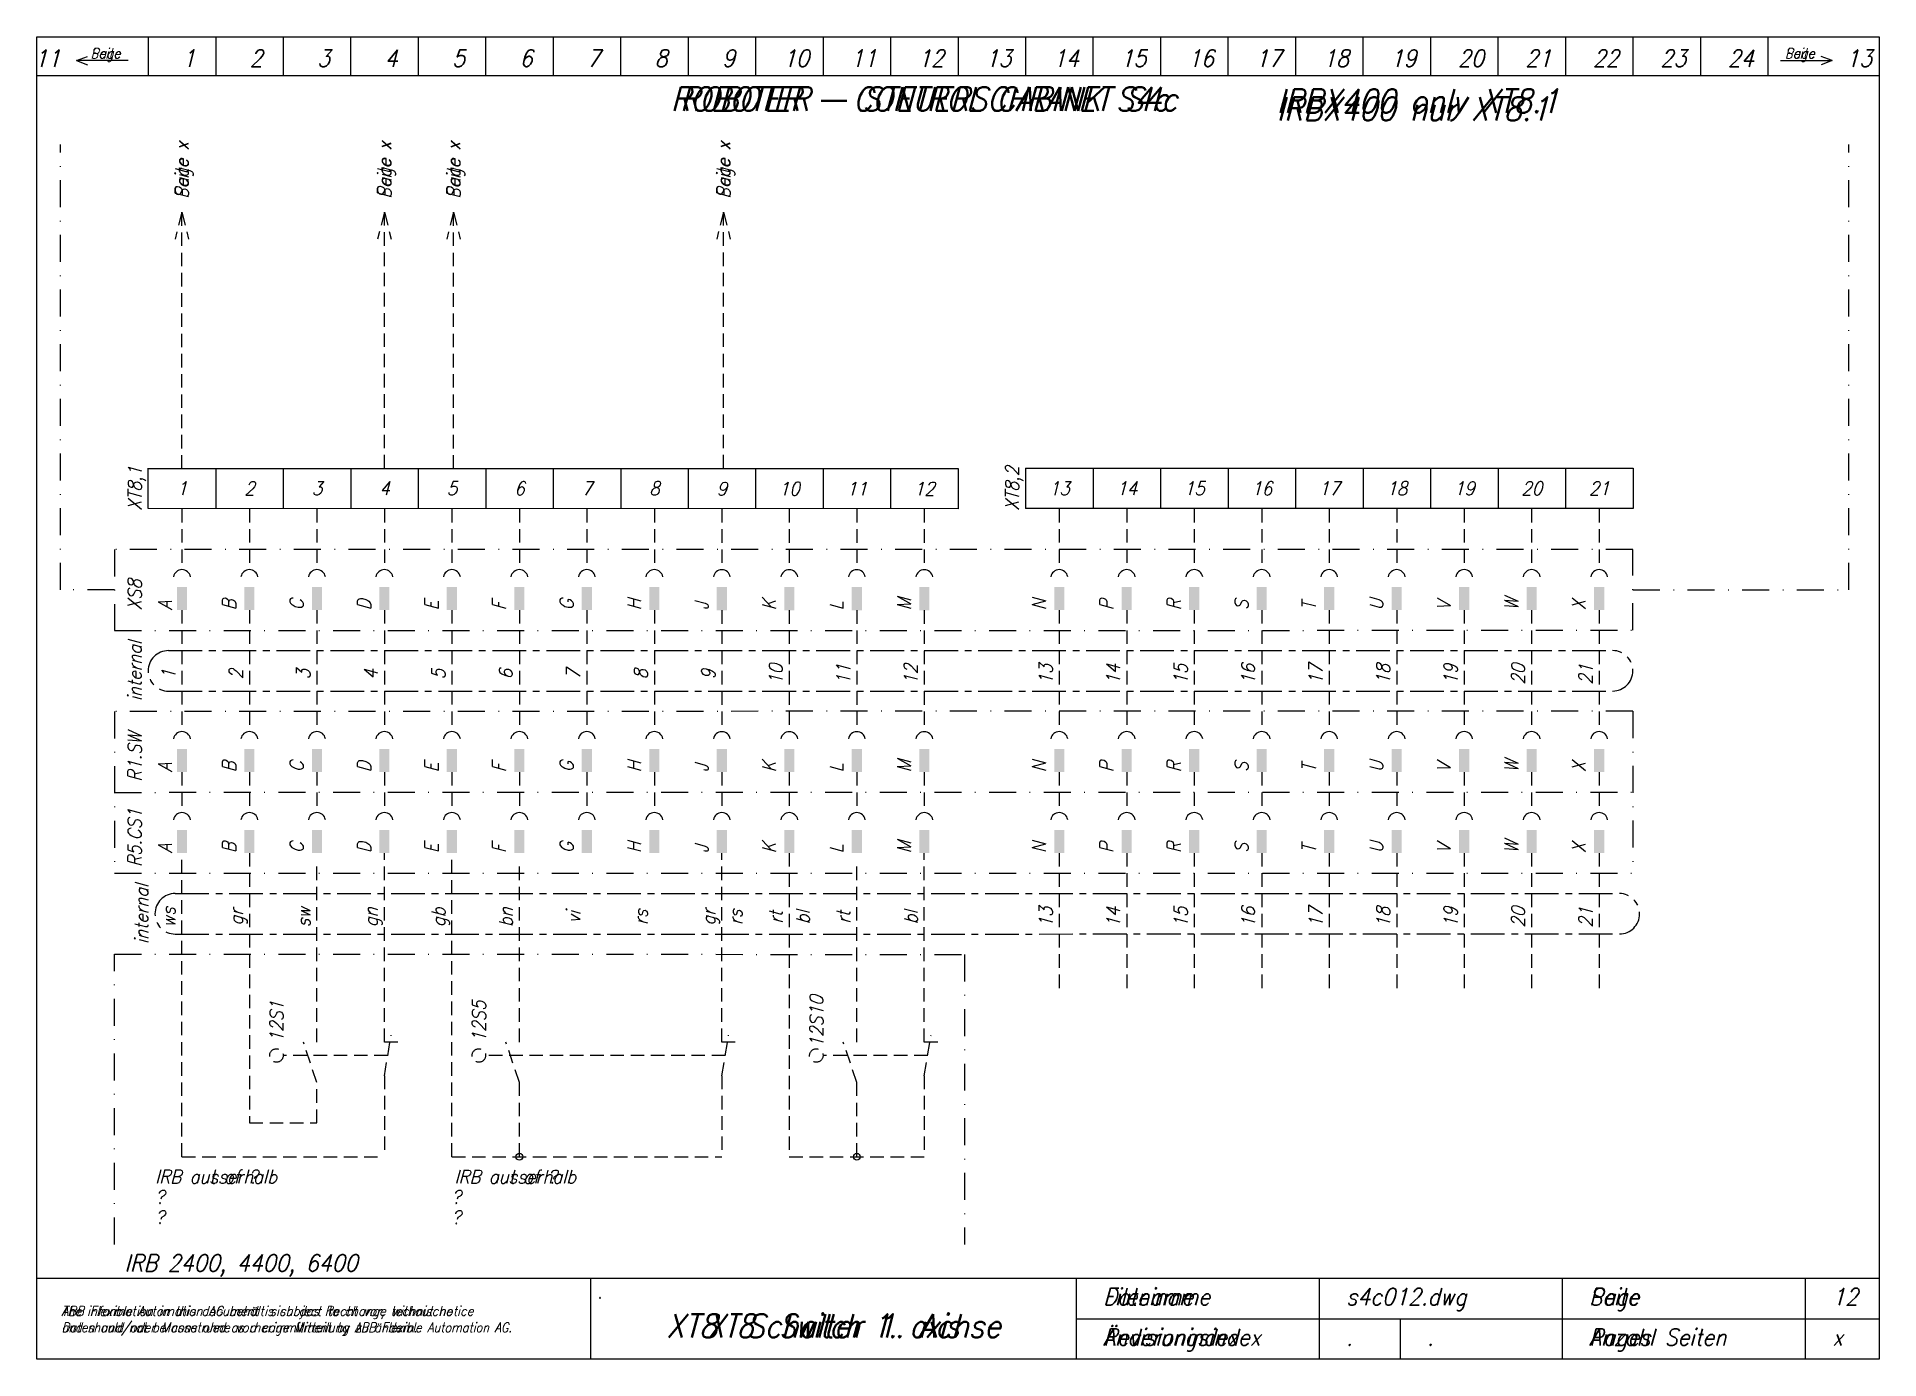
# Model space of a CAD drawing. Extents: x 0 to 273, y 0 to 196.
import ezdxf
from ezdxf.enums import TextEntityAlignment as Align

# ---------------------------------------------------------------- set-up
doc = ezdxf.new("R2010")
doc.units = 0
doc.header["$LTSCALE"] = 8
for name, pattern in [('CENTER', [2, 1.25, -0.25, 0.25, -0.25]), ('DASHDOT', [1, 0.5, -0.25, 0, -0.25]), ('HIDDEN', [0.375, 0.25, -0.125])]:
    doc.linetypes.add(name, pattern=pattern)
for name, color, linetype in [('EL05', 3, 'CONTINUOUS'), ('EL07', 4, 'CONTINUOUS'), ('ELCENTER', 2, 'CENTER'), ('ELHIDDEN', 1, 'HIDDEN'), ('FORM07', 4, 'CONTINUOUS'), ('KOPF03', 2, 'CONTINUOUS'), ('KOPF05', 3, 'CONTINUOUS'), ('KOPF07', 4, 'CONTINUOUS'), ('TEXT_ALLGEMEIN', 2, 'CONTINUOUS'), ('TEXT_DEUTSCH', 2, 'CONTINUOUS'), ('TEXT_ENGLISCH', 2, 'CONTINUOUS'), ('TEXT_FRANZOESISCH', 2, 'CONTINUOUS'), ('TEXT_SCHEMA', 2, 'CONTINUOUS'), ('UMRISSE', 2, 'DASHDOT')]:
    doc.layers.add(name, color=color, linetype=linetype)
doc.styles.add('VSM_13', font='simplex3.shx', dxfattribs={"width": 0.9, "oblique": 15})

msp = doc.modelspace()

# ---------------------------------------------------------------- linework, layer by layer
at = {"layer": 'EL05'}
for centre in [(71.5, 30), (121.5, 30)]:
    msp.add_circle(centre, 0.5, dxfattribs=at)
for centre in [(21.5, 115.73), (31.5, 115.73), (41.5, 115.73), (51.5, 115.73), (61.5, 115.73), (71.5, 115.73), (81.5, 115.73), (91.5, 115.73), (101.5, 115.72), (111.5, 115.72), (121.5, 115.72), (131.5, 115.72), (151.5, 115.73), (161.5, 115.73), (171.5, 115.73), (181.5, 115.73), (191.5, 115.73), (201.5, 115.73), (211.5, 115.73), (221.5, 115.73), (231.5, 115.73), (21.5, 91.73), (31.5, 91.73), (41.5, 91.73), (51.5, 91.73), (61.5, 91.73), (71.5, 91.73), (81.5, 91.73), (91.5, 91.73), (101.5, 91.72), (111.5, 91.72), (121.5, 91.72), (131.5, 91.72), (151.5, 91.73), (161.5, 91.73), (171.5, 91.73), (181.5, 91.73), (191.5, 91.73), (201.5, 91.73), (211.5, 91.73), (221.5, 91.73), (231.5, 91.73), (21.5, 79.73), (31.5, 79.73), (41.5, 79.73), (51.5, 79.73), (61.5, 79.73), (71.5, 79.73), (81.5, 79.73), (91.5, 79.73), (101.5, 79.72), (111.5, 79.72), (121.5, 79.72), (131.5, 79.72), (151.5, 79.73), (161.5, 79.73), (171.5, 79.73), (181.5, 79.73), (191.5, 79.73), (201.5, 79.73), (211.5, 79.73), (221.5, 79.73), (231.5, 79.73)]:
    msp.add_arc(centre, 1.27, 9.4003, 170.5997, dxfattribs=at)
for points in [[(20.75, 111), (20.75, 114.44), (22.25, 111), (22.25, 114.44)], [(30.75, 111), (30.75, 114.44), (32.25, 111), (32.25, 114.44)], [(40.75, 111), (40.75, 114.44), (42.25, 111), (42.25, 114.44)], [(50.75, 111), (50.75, 114.44), (52.25, 111), (52.25, 114.44)], [(60.75, 111), (60.75, 114.44), (62.25, 111), (62.25, 114.44)], [(70.75, 111), (70.75, 114.44), (72.25, 111), (72.25, 114.44)], [(80.75, 111), (80.75, 114.44), (82.25, 111), (82.25, 114.44)], [(90.75, 111), (90.75, 114.44), (92.25, 111), (92.25, 114.44)], [(100.75, 110.99), (100.75, 114.43), (102.25, 110.99), (102.25, 114.43)], [(110.75, 110.99), (110.75, 114.43), (112.25, 110.99), (112.25, 114.43)], [(120.75, 110.99), (120.75, 114.43), (122.25, 110.99), (122.25, 114.43)], [(130.75, 110.99), (130.75, 114.43), (132.25, 110.99), (132.25, 114.43)], [(150.75, 111), (150.75, 114.44), (152.25, 111), (152.25, 114.44)], [(160.75, 111), (160.75, 114.44), (162.25, 111), (162.25, 114.44)], [(170.75, 111), (170.75, 114.44), (172.25, 111), (172.25, 114.44)], [(180.75, 111), (180.75, 114.44), (182.25, 111), (182.25, 114.44)], [(190.75, 111), (190.75, 114.44), (192.25, 111), (192.25, 114.44)], [(200.75, 111), (200.75, 114.44), (202.25, 111), (202.25, 114.44)], [(210.75, 111), (210.75, 114.44), (212.25, 111), (212.25, 114.44)], [(220.75, 111), (220.75, 114.44), (222.25, 111), (222.25, 114.44)], [(230.75, 111), (230.75, 114.44), (232.25, 111), (232.25, 114.44)], [(20.75, 87), (20.75, 90.44), (22.25, 87), (22.25, 90.44)], [(30.75, 87), (30.75, 90.44), (32.25, 87), (32.25, 90.44)], [(40.75, 87), (40.75, 90.44), (42.25, 87), (42.25, 90.44)], [(50.75, 87), (50.75, 90.44), (52.25, 87), (52.25, 90.44)], [(60.75, 87), (60.75, 90.44), (62.25, 87), (62.25, 90.44)], [(70.75, 87), (70.75, 90.44), (72.25, 87), (72.25, 90.44)], [(80.75, 87), (80.75, 90.44), (82.25, 87), (82.25, 90.44)], [(90.75, 87), (90.75, 90.44), (92.25, 87), (92.25, 90.44)], [(100.75, 86.99), (100.75, 90.43), (102.25, 86.99), (102.25, 90.43)], [(110.75, 86.99), (110.75, 90.43), (112.25, 86.99), (112.25, 90.43)], [(120.75, 86.99), (120.75, 90.43), (122.25, 86.99), (122.25, 90.43)], [(130.75, 86.99), (130.75, 90.43), (132.25, 86.99), (132.25, 90.43)], [(150.75, 87), (150.75, 90.44), (152.25, 87), (152.25, 90.44)], [(160.75, 87), (160.75, 90.44), (162.25, 87), (162.25, 90.44)], [(170.75, 87), (170.75, 90.44), (172.25, 87), (172.25, 90.44)], [(180.75, 87), (180.75, 90.44), (182.25, 87), (182.25, 90.44)], [(190.75, 87), (190.75, 90.44), (192.25, 87), (192.25, 90.44)], [(200.75, 87), (200.75, 90.44), (202.25, 87), (202.25, 90.44)], [(210.75, 87), (210.75, 90.44), (212.25, 87), (212.25, 90.44)], [(220.75, 87), (220.75, 90.44), (222.25, 87), (222.25, 90.44)], [(230.75, 87), (230.75, 90.44), (232.25, 87), (232.25, 90.44)], [(20.75, 75), (20.75, 78.44), (22.25, 75), (22.25, 78.44)], [(30.75, 75), (30.75, 78.44), (32.25, 75), (32.25, 78.44)], [(40.75, 75), (40.75, 78.44), (42.25, 75), (42.25, 78.44)], [(50.75, 75), (50.75, 78.44), (52.25, 75), (52.25, 78.44)], [(60.75, 75), (60.75, 78.44), (62.25, 75), (62.25, 78.44)], [(70.75, 75), (70.75, 78.44), (72.25, 75), (72.25, 78.44)], [(80.75, 75), (80.75, 78.44), (82.25, 75), (82.25, 78.44)], [(90.75, 75), (90.75, 78.44), (92.25, 75), (92.25, 78.44)], [(100.75, 74.99), (100.75, 78.43), (102.25, 74.99), (102.25, 78.43)], [(110.75, 74.99), (110.75, 78.43), (112.25, 74.99), (112.25, 78.43)], [(120.75, 74.99), (120.75, 78.43), (122.25, 74.99), (122.25, 78.43)], [(130.75, 74.99), (130.75, 78.43), (132.25, 74.99), (132.25, 78.43)], [(150.75, 75), (150.75, 78.44), (152.25, 75), (152.25, 78.44)], [(160.75, 75), (160.75, 78.44), (162.25, 75), (162.25, 78.44)], [(170.75, 75), (170.75, 78.44), (172.25, 75), (172.25, 78.44)], [(180.75, 75), (180.75, 78.44), (182.25, 75), (182.25, 78.44)], [(190.75, 75), (190.75, 78.44), (192.25, 75), (192.25, 78.44)], [(200.75, 75), (200.75, 78.44), (202.25, 75), (202.25, 78.44)], [(210.75, 75), (210.75, 78.44), (212.25, 75), (212.25, 78.44)], [(220.75, 75), (220.75, 78.44), (222.25, 75), (222.25, 78.44)], [(230.75, 75), (230.75, 78.44), (232.25, 75), (232.25, 78.44)]]:
    msp.add_solid(points, dxfattribs=at)
at = {"layer": 'EL07'}
for p, q in [((16.5, 132.01), (136.5, 131.99)), ((16.52, 126.04), (16.52, 132.04)), ((26.52, 132.04), (26.52, 126.04)), ((36.52, 132.04), (36.52, 126.04)), ((46.52, 132.04), (46.52, 126.04)), ((56.52, 132.04), (56.52, 126.04)), ((66.52, 132.04), (66.52, 126.04)), ((76.52, 132.04), (76.52, 126.04)), ((86.52, 132.04), (86.52, 126.04)), ((96.52, 132.03), (96.52, 126.03)), ((106.5, 131.99), (106.5, 125.99)), ((116.5, 131.99), (116.5, 125.99)), ((126.5, 131.99), (126.5, 125.99)), ((136.5, 131.99), (136.5, 126.02)), ((146.52, 132.04), (236.52, 132.04)), ((146.52, 132.04), (146.52, 126.04)), ((156.52, 132.04), (156.52, 126.04)), ((166.52, 132.04), (166.52, 126.04)), ((176.52, 132.04), (176.52, 126.04)), ((186.52, 132.04), (186.52, 126.04)), ((196.52, 132.04), (196.52, 126.04)), ((206.52, 132.04), (206.52, 126.04)), ((216.52, 132.04), (216.52, 126.04)), ((226.52, 132.04), (226.52, 126.04)), ((236.52, 132.04), (236.52, 126.04)), ((136.5, 126.02), (16.52, 126.04)), ((236.52, 126.04), (146.52, 126.04))]:
    msp.add_line(p, q, dxfattribs=at)
at = {"layer": 'ELCENTER', "ltscale": 0.5}
for p, q in [((19.5, 105), (233.5, 105.01)), ((19.5, 99), (233.5, 99.01)), ((20.5, 69), (234.5, 69.01)), ((20.5, 63), (234.5, 63.01))]:
    msp.add_line(p, q, dxfattribs=at)
for centre, start, end in [((19.5, 102), 90, 270), ((233.5, 102.01), 270, 90), ((20.5, 66), 90, 270), ((234.5, 66.01), 270, 90)]:
    msp.add_arc(centre, 3, start, end, dxfattribs=at)
at = {"layer": 'ELHIDDEN'}
for p, q in [((21.48, 169.97), (20.48, 165.97)), ((21.48, 131.97), (21.48, 169.97)), ((21.48, 169.97), (22.48, 165.97)), ((51.5, 170), (50.5, 166)), ((51.5, 132), (51.5, 170)), ((51.5, 170), (52.5, 166)), ((61.75, 169.97), (60.75, 165.97)), ((61.75, 131.97), (61.75, 169.97)), ((61.75, 169.97), (62.75, 165.97)), ((101.75, 170), (100.75, 166)), ((101.75, 132), (101.75, 170)), ((101.75, 170), (102.75, 166)), ((21.5, 126), (21.5, 117)), ((31.5, 126), (31.5, 117)), ((41.5, 126), (41.5, 117)), ((51.5, 126), (51.5, 117)), ((61.5, 126), (61.5, 117)), ((71.5, 126), (71.5, 117)), ((81.5, 126), (81.5, 117)), ((91.5, 126), (91.5, 117)), ((101.5, 125.99), (101.5, 116.99)), ((111.5, 125.99), (111.5, 116.99)), ((121.5, 125.99), (121.5, 116.99)), ((131.5, 125.99), (131.5, 116.99)), ((151.5, 126), (151.5, 117)), ((161.5, 126), (161.5, 117)), ((171.5, 126), (171.5, 117)), ((181.5, 126), (181.5, 117)), ((191.5, 126), (191.5, 117)), ((201.5, 126), (201.5, 117)), ((211.5, 126), (211.5, 117)), ((221.5, 126), (221.5, 117)), ((231.5, 126), (231.5, 117)), ((21.5, 111), (21.5, 93)), ((31.5, 111), (31.5, 93)), ((41.5, 111), (41.5, 93)), ((51.5, 111), (51.5, 93)), ((61.5, 111), (61.5, 93)), ((71.5, 111), (71.5, 93)), ((81.5, 111), (81.5, 93)), ((91.5, 111), (91.5, 93)), ((101.5, 110.99), (101.5, 92.99)), ((111.5, 110.99), (111.5, 92.99)), ((121.5, 110.99), (121.5, 92.99)), ((131.5, 110.99), (131.5, 92.99)), ((151.5, 111), (151.5, 93)), ((161.5, 111), (161.5, 93)), ((171.5, 111), (171.5, 93)), ((181.5, 111), (181.5, 93)), ((191.5, 111), (191.5, 93)), ((201.5, 111), (201.5, 93)), ((211.5, 111), (211.5, 93)), ((221.5, 111), (221.5, 93)), ((231.5, 111), (231.5, 93)), ((151.5, 87), (151.5, 81)), ((161.5, 87), (161.5, 81)), ((171.5, 87), (171.5, 81)), ((181.5, 87), (181.5, 81)), ((191.5, 87), (191.5, 81)), ((201.5, 87), (201.5, 81)), ((211.5, 87), (211.5, 81)), ((221.5, 87), (221.5, 81)), ((231.5, 87), (231.5, 81)), ((21.5, 30), (21.5, 75)), ((31.5, 75), (31.5, 35)), ((41.5, 47), (41.5, 74)), ((51.5, 47), (51.5, 75)), ((61.5, 30), (61.5, 75)), ((71.5, 47), (71.5, 74)), ((101.5, 47), (101.5, 75)), ((111.5, 75), (111.5, 30)), ((121.5, 47), (121.5, 74)), ((131.5, 47), (131.5, 75)), ((151.5, 75), (151.5, 54)), ((161.5, 75), (161.5, 54)), ((171.5, 75), (171.5, 54)), ((181.5, 75), (181.5, 54)), ((191.5, 75), (191.5, 54)), ((201.5, 75), (201.5, 54)), ((211.5, 75), (211.5, 54)), ((221.5, 75), (221.5, 54)), ((231.5, 75), (231.5, 54)), ((41.5, 41), (39.5, 47)), ((51.5, 42), (52.5, 48)), ((53.5, 47), (51.5, 47)), ((71.5, 41), (69.5, 47)), ((101.5, 42), (102.5, 48)), ((103.5, 47), (101.5, 47)), ((121.5, 41), (119.5, 47)), ((131.5, 42), (132.5, 48)), ((133.5, 47), (131.5, 47)), ((52, 45), (36.5, 45)), ((102, 45), (66.5, 45)), ((132, 45), (116.5, 45)), ((41.5, 35), (41.5, 41)), ((51.5, 42), (51.5, 30)), ((71.5, 30), (71.5, 41)), ((101.5, 42), (101.5, 30)), ((121.5, 30), (121.5, 41)), ((131.5, 42), (131.5, 30)), ((31.5, 35), (41.5, 35)), ((21.5, 30), (51.5, 30)), ((61.5, 30), (101.5, 30)), ((111.5, 30), (131.5, 30))]:
    msp.add_line(p, q, dxfattribs=at)
at = {"layer": 'ELHIDDEN', "linetype": 'HIDDEN'}
for p, q in [((21.5, 87), (21.5, 81)), ((31.5, 87), (31.5, 81)), ((41.5, 87), (41.5, 81)), ((51.5, 87), (51.5, 81)), ((61.5, 87), (61.5, 81)), ((71.5, 87), (71.5, 81)), ((81.5, 87), (81.5, 81)), ((91.5, 87), (91.5, 81)), ((101.5, 86.99), (101.5, 80.99)), ((111.5, 86.99), (111.5, 80.99)), ((121.5, 86.99), (121.5, 80.99)), ((131.5, 86.99), (131.5, 80.99))]:
    msp.add_line(p, q, dxfattribs=at)
at = {"layer": 'ELHIDDEN'}
for centre in [(35.5, 45), (65.5, 45), (115.5, 45)]:
    msp.add_circle(centre, 1, dxfattribs=at)
at = {"layer": 'FORM07'}
for p, q in [((0, 0), (0, 195.96)), ((0, 195.96), (272.99, 195.96)), ((16.5, 195.96), (16.5, 190.24)), ((26.5, 195.96), (26.5, 190.24)), ((36.5, 195.96), (36.5, 190.24)), ((46.5, 195.96), (46.5, 190.24)), ((56.5, 195.96), (56.5, 190.24)), ((66.5, 195.96), (66.5, 190.24)), ((76.5, 195.96), (76.5, 190.24)), ((86.5, 195.96), (86.5, 190.24)), ((96.5, 195.96), (96.5, 190.24)), ((106.5, 195.96), (106.5, 190.24)), ((116.5, 195.96), (116.5, 190.24)), ((126.5, 195.96), (126.5, 190.24)), ((136.5, 195.96), (136.5, 190.24)), ((146.5, 195.96), (146.5, 190.24)), ((156.5, 195.96), (156.5, 190.24)), ((166.5, 195.96), (166.5, 190.24)), ((176.5, 195.96), (176.5, 190.24)), ((186.5, 195.96), (186.5, 190.24)), ((196.5, 195.96), (196.5, 190.24)), ((206.5, 195.96), (206.5, 190.24)), ((216.5, 195.96), (216.5, 190.24)), ((226.5, 195.96), (226.5, 190.24)), ((236.5, 195.96), (236.5, 190.24)), ((246.5, 195.96), (246.5, 190.24)), ((256.5, 195.96), (256.5, 190.24)), ((272.99, 195.96), (272.99, 0)), ((0, 190.24), (272.99, 190.24)), ((272.99, 0), (0, 0))]:
    msp.add_line(p, q, dxfattribs=at)
at = {"layer": 'KOPF03'}
for p, q in [((5.9, 192.43), (7.49, 193.04)), ((13.54, 192.43), (5.9, 192.43)), ((5.9, 192.43), (7.49, 191.83)), ((258.37, 192.43), (266.01, 192.43)), ((266.01, 192.43), (264.42, 193.04)), ((266.01, 192.43), (264.42, 191.83))]:
    msp.add_line(p, q, dxfattribs=at)
at = {"layer": 'KOPF05'}
for p, q in [((82.02, 12), (82.02, 0)), ((154.02, 12), (154.02, 0)), ((190.02, 12), (190.02, 0)), ((226.02, 12), (226.02, 0)), ((262.02, 12), (262.02, 0)), ((154.02, 6), (272.99, 6)), ((202.02, 6), (202.02, 0))]:
    msp.add_line(p, q, dxfattribs=at)
at = {"layer": 'KOPF07'}
msp.add_line((0, 12), (272.99, 12), dxfattribs=at)
at = {"layer": 'UMRISSE'}
for p, q in [((3.5, 114), (3.5, 180)), ((268.5, 114), (268.5, 180)), ((11.5, 114), (3.5, 114)), ((236.5, 114.01), (268.5, 114)), ((236.5, 96.01), (236.5, 72.01)), ((11.5, 84), (236.5, 84.01)), ((11.5, 60), (137.48, 59.99)), ((11.5, 17), (11.5, 60)), ((137.48, 59.99), (137.48, 16.99))]:
    msp.add_line(p, q, dxfattribs=at)
msp.add_lwpolyline([(11.5, 120), (11.5, 108), (236.5, 108.01), (236.5, 120.01)], close=True, dxfattribs=at)
for points in [[(236.5, 96.01), (11.5, 96)], [(11.5, 96), (11.5, 72), (236.5, 72.01)]]:
    msp.add_lwpolyline(points, dxfattribs=at)

# ---------------------------------------------------------------- texts
at = {"layer": 'KOPF05', "style": 'VSM_13', "oblique": 15, "width": 0.9}
for s, p in [('IRB 2400, 4400, 6400', (13.02, 13)), ('s4c012.dwg', (194.02, 8)), ('12', (266.02, 8)), ('x', (266.02, 2)), ('.', (194.02, 2)), ('.', (206.02, 2))]:
    msp.add_text(s, height=2.5, dxfattribs=at).set_placement(p)
at = {"layer": 'TEXT_ALLGEMEIN', "style": 'VSM_13', "oblique": 15, "width": 0.9}
for s, p in [('11', (1.57, 191.54)), ('1', (22.5, 191.54)), ('2', (32.5, 191.54)), ('3', (42.5, 191.54)), ('4', (52.5, 191.54)), ('5', (62.5, 191.54)), ('6', (72.5, 191.54)), ('7', (82.5, 191.54)), ('8', (92.5, 191.54)), ('9', (102.5, 191.54)), ('10', (112.5, 191.54)), ('11', (122.5, 191.54)), ('12', (132.5, 191.54)), ('13', (142.5, 191.54)), ('14', (152.5, 191.54)), ('15', (162.5, 191.54)), ('16', (172.5, 191.54)), ('17', (182.5, 191.54)), ('18', (192.5, 191.54)), ('19', (202.5, 191.54)), ('20', (212.5, 191.54)), ('21', (222.5, 191.54)), ('22', (232.5, 191.54)), ('23', (242.5, 191.54)), ('24', (252.5, 191.54)), ('13', (270.02, 191.54))]:
    msp.add_text(s, height=2.5, dxfattribs=at).set_placement(p, align=Align.CENTER)
msp.add_text('.', height=2, dxfattribs=at).set_placement((83.02, 9))
at = {"layer": 'TEXT_DEUTSCH', "style": 'VSM_13', "oblique": 15, "width": 0.9}
for s, height, p in [('Seite', 1.5, (7.95, 192.77)), ('Seite', 1.5, (259.01, 192.77)), ('IRB ausserhalb', 2, (17.52, 26.04)), ('IRB ausserhalb', 2, (61.86, 26.03)), ('?', 2, (17.52, 23.04)), ('?', 2, (61.43, 23.03)), ('?', 2, (17.52, 20.04)), ('?', 2, (61.43, 20.03)), ('Dateiname', 2.5, (158.02, 8)), ('Seite', 2.5, (230.02, 8)), ('Änderungsindex', 2.5, (158.02, 2)), ('Anzahl Seiten', 2.5, (230.02, 2))]:
    msp.add_text(s, height=height, dxfattribs=at).set_placement(p)
at = {"layer": 'TEXT_DEUTSCH', "color": 3, "style": 'VSM_13', "oblique": 15, "width": 0.9}
msp.add_text('ROBOTER - STEUERSCHRANK S4c', height=3.5, dxfattribs=at).set_placement((131.5, 185), align=Align.CENTER)
at = {"layer": 'TEXT_DEUTSCH', "style": 'VSM_13', "oblique": 15, "width": 0.9}
for p in [(22.48, 171.97), (52.5, 172), (62.75, 171.97), (102.75, 172)]:
    msp.add_text('Seite x', height=2, rotation=90, dxfattribs=at).set_placement(p)
at = {"layer": 'TEXT_DEUTSCH', "color": 1, "style": 'VSM_13', "oblique": 15, "width": 0.9}
for s, p in [('ABB Flexible Automation AG behält sich das Recht vor, technische', (3.67, 6.43)), ('Daten und/oder Masse ohne vorherige Mitteilung zu ändern.', (3.67, 4))]:
    msp.add_text(s, height=1.42, dxfattribs=at).set_placement(p)
at = {"layer": 'TEXT_DEUTSCH', "color": 4, "style": 'VSM_13', "oblique": 15, "width": 0.9}
msp.add_text('XT8  Schalter 1. Achse', height=3.5, dxfattribs=at).set_placement((118.03, 3.19), align=Align.CENTER)
at = {"layer": 'TEXT_DEUTSCH', "color": 1, "insert": (183.73, 183.54), "char_height": 3.5, "attachment_point": 7, "style": 'VSM_13'}
msp.add_mtext('{IRBX400 nur XT8.1}', dxfattribs=at)
at = {"layer": 'TEXT_ENGLISCH', "style": 'VSM_13', "oblique": 15, "width": 0.9}
for s, height, p in [('Page', 1.5, (7.95, 192.77)), ('Page', 1.5, (259.01, 192.77)), ('IRB out of ?', 2, (17.52, 26.04)), ('IRB out of ?', 2, (61.86, 26.03)), ('?', 2, (17.52, 23.04)), ('?', 2, (61.43, 23.03)), ('Filename', 2.5, (158.02, 8)), ('Page', 2.5, (230.02, 8)), ('Revisionindex', 2.5, (158.02, 2)), ('Pages', 2.5, (230.02, 2))]:
    msp.add_text(s, height=height, dxfattribs=at).set_placement(p)
at = {"layer": 'TEXT_ENGLISCH', "color": 3, "style": 'VSM_13', "oblique": 15, "width": 0.9}
msp.add_text('ROBOTER - CONTROL CABINET S4c', height=3.5, dxfattribs=at).set_placement((131.5, 185), align=Align.CENTER)
at = {"layer": 'TEXT_ENGLISCH', "style": 'VSM_13', "oblique": 15, "width": 0.9}
for p in [(22.48, 171.97), (52.5, 172), (62.75, 171.97), (102.75, 172)]:
    msp.add_text('Page x', height=2, rotation=90, dxfattribs=at).set_placement(p)
at = {"layer": 'TEXT_ENGLISCH', "color": 1, "style": 'VSM_13', "oblique": 15}
for s, width, p in [('and should not be construed as a commitment by ABB Flexible Automation AG.', 0.86, (3.67, 4)), ('The information in this document is subject to change without notice', 0.9, (3.67, 6.43))]:
    msp.add_text(s, height=1.42, dxfattribs=dict(at, width=width)).set_placement(p)
at = {"layer": 'TEXT_ENGLISCH', "color": 4, "style": 'VSM_13', "oblique": 15, "width": 0.8}
msp.add_text('XT8  Switch 1. axis', height=3.5, dxfattribs=at).set_placement((118.03, 3.19), align=Align.CENTER)
at = {"layer": 'TEXT_ENGLISCH', "color": 1, "insert": (183.73, 183.54), "char_height": 3.5, "attachment_point": 7, "style": 'VSM_13'}
msp.add_mtext('{IRBX400 only XT8.1}', dxfattribs=at)
at = {"layer": 'TEXT_FRANZOESISCH', "style": 'VSM_13', "oblique": 15, "width": 0.9}
for s, height, p in [('Seite', 1.5, (7.95, 192.77)), ('Seite', 1.5, (259.01, 192.77)), ('Seite', 2.5, (230.02, 8)), ('Änderungsindex', 2.5, (158.02, 2)), ('Anzahl Seiten', 2.5, (230.02, 2))]:
    msp.add_text(s, height=height, dxfattribs=at).set_placement(p)
at = {"layer": 'TEXT_FRANZOESISCH', "color": 1, "style": 'VSM_13', "oblique": 15, "width": 0.9}
for s, p in [('ABB Flexible Automation AG behält sich das Recht vor, technische', (3.67, 6.43)), ('Daten und/oder Masse ohne vorherige Mitteilung zu ändern.', (3.67, 4))]:
    msp.add_text(s, height=1.42, dxfattribs=at).set_placement(p)
at = {"layer": 'TEXT_SCHEMA', "style": 'VSM_13', "oblique": 15, "width": 0.9}
for s, p in [('XT8,1', (15.52, 129.04)), ('XT8,2', (145.52, 129.04)), ('XS8', (15.5, 113.27)), ('internal', (15.5, 102)), ('1', (20.5, 101.5)), ('2', (30.5, 101.5)), ('3', (40.5, 101.5)), ('4', (50.5, 101.5)), ('5', (60.5, 101.5)), ('6', (70.5, 101.5)), ('7', (80.5, 101.5)), ('8', (90.5, 101.5)), ('9', (100.5, 101.49)), ('10', (110.5, 101.49)), ('11', (120.5, 101.49)), ('12', (130.5, 101.49)), ('13', (150.5, 101.5)), ('14', (160.5, 101.5)), ('15', (170.5, 101.5)), ('16', (180.5, 101.5)), ('17', (190.5, 101.5)), ('18', (200.5, 101.5)), ('19', (210.5, 101.5)), ('20', (220.5, 101.5)), ('21', (230.5, 101.5)), ('R1.SW', (15.5, 89.27)), ('R5.CS1', (15.5, 77.27)), ('internal', (16.5, 66)), ('ws', (20.5, 65.5)), ('gr', (30.5, 65.5)), ('sw', (40.5, 65.5)), ('gn', (50.5, 65.5)), ('gb', (60.5, 65.5)), ('bn', (70.5, 65.5)), ('vi', (80.5, 65.5)), ('rs', (90.5, 65.5)), ('gr', (100.5, 65.49)), ('rs', (104.5, 65.49)), ('rt', (110.5, 65.49)), ('bl', (114.5, 65.49)), ('rt', (120.5, 65.49)), ('bl', (130.5, 65.49)), ('13', (150.5, 65.5)), ('14', (160.5, 65.5)), ('15', (170.5, 65.5)), ('16', (180.5, 65.5)), ('17', (190.5, 65.5)), ('18', (200.5, 65.5)), ('19', (210.5, 65.5)), ('20', (220.5, 65.5)), ('21', (230.5, 65.5)), ('12S1', (36.52, 50.04)), ('12S5', (66.52, 50.04)), ('12S10', (116.52, 50.04))]:
    msp.add_text(s, height=2, rotation=90, dxfattribs=at).set_placement(p, align=Align.CENTER)
for s, p in [('1', (21.52, 128.04)), ('2', (31.52, 128.04)), ('3', (41.52, 128.04)), ('4', (51.52, 128.04)), ('5', (61.52, 128.04)), ('6', (71.52, 128.04)), ('7', (81.52, 128.04)), ('8', (91.52, 128.04)), ('9', (101.5, 127.99)), ('10', (111.5, 127.99)), ('11', (121.5, 127.99)), ('12', (131.5, 127.99)), ('13', (151.52, 128.04)), ('14', (161.52, 128.04)), ('15', (171.52, 128.04)), ('16', (181.52, 128.04)), ('17', (191.52, 128.04)), ('18', (201.52, 128.04)), ('19', (211.52, 128.04)), ('20', (221.52, 128.04)), ('21', (231.52, 128.04))]:
    msp.add_text(s, height=2, dxfattribs=at).set_placement(p, align=Align.CENTER)
for s, p in [('A', (20, 111)), ('B', (29.5, 111)), ('C', (39.5, 111)), ('D', (49.5, 111)), ('E', (59.5, 111)), ('F', (69.5, 111)), ('G', (79.5, 111)), ('H', (89.5, 111)), ('J', (99.5, 110.99)), ('K', (109.5, 110.99)), ('L', (119.5, 110.99)), ('M', (129.5, 110.99)), ('N', (149.5, 111)), ('P', (159.5, 111)), ('R', (169.5, 111)), ('S', (179.5, 111)), ('T', (189.5, 111)), ('U', (199.5, 111)), ('V', (209.5, 111)), ('W', (219.5, 111)), ('X', (229.5, 111)), ('A', (20, 87)), ('B', (29.5, 87)), ('C', (39.5, 87)), ('D', (49.5, 87)), ('E', (59.5, 87)), ('F', (69.5, 87)), ('G', (79.5, 87)), ('H', (89.5, 87)), ('J', (99.5, 86.99)), ('K', (109.5, 86.99)), ('L', (119.5, 86.99)), ('M', (129.5, 86.99)), ('N', (149.5, 87)), ('P', (159.5, 87)), ('R', (169.5, 87)), ('S', (179.5, 87)), ('T', (189.5, 87)), ('U', (199.5, 87)), ('V', (209.5, 87)), ('W', (219.5, 87)), ('X', (229.5, 87)), ('B', (29.5, 75)), ('C', (39.5, 75)), ('D', (49.5, 75)), ('E', (59.5, 75)), ('F', (69.5, 75)), ('G', (79.5, 75)), ('H', (89.5, 75)), ('J', (99.5, 74.99)), ('K', (109.5, 74.99)), ('M', (129.5, 74.99)), ('N', (149.5, 75)), ('P', (159.5, 75)), ('R', (169.5, 75)), ('S', (179.5, 75)), ('T', (189.5, 75)), ('U', (199.5, 75)), ('V', (209.5, 75)), ('W', (219.5, 75)), ('X', (229.5, 75)), ('A', (20, 75)), ('L', (119.5, 74.99))]:
    msp.add_text(s, height=2, rotation=90, dxfattribs=at).set_placement(p)

doc.saveas('drawing.dxf')
